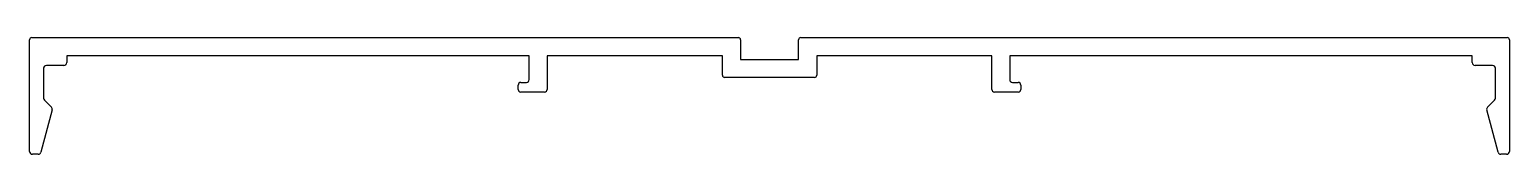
# Model space of a CAD drawing. Extents: x 2740 to 2944, y 1630 to 1647.
import ezdxf

# ---------------------------------------------------------------- set-up
doc = ezdxf.new("R2010")
doc.units = 0
doc.layers.get('0').update_dxf_attribs({"linetype": 'CONTINUOUS'})

msp = doc.modelspace()

# ---------------------------------------------------------------- linework, layer by layer
for p, q in [((2739.7, 1630.86), (2739.7, 1646.29)), ((2740, 1646.59), (2837.4, 1646.59)), ((2837.7, 1646.29), (2837.7, 1643.59)), ((2845.7, 1643.59), (2845.7, 1646.29)), ((2846, 1646.59), (2943.39, 1646.59)), ((2943.69, 1646.29), (2943.69, 1630.86)), ((2741.63, 1642.37), (2741.63, 1638.24)), ((2744.43, 1642.75), (2742.01, 1642.75)), ((2744.81, 1644.09), (2744.81, 1643.14)), ((2808.58, 1644.09), (2744.81, 1644.09)), ((2808.58, 1640.79), (2808.58, 1644.09)), ((2811.05, 1644.09), (2811.05, 1639.45)), ((2835.2, 1644.09), (2811.05, 1644.09)), ((2835.2, 1641.39), (2835.2, 1644.09)), ((2837.7, 1643.59), (2845.7, 1643.59)), ((2848.2, 1644.09), (2848.2, 1641.39)), ((2872.34, 1644.09), (2848.2, 1644.09)), ((2872.34, 1639.45), (2872.34, 1644.09)), ((2874.82, 1644.09), (2874.82, 1640.79)), ((2938.58, 1644.09), (2874.82, 1644.09)), ((2938.58, 1643.14), (2938.58, 1644.09)), ((2941.38, 1642.75), (2938.96, 1642.75)), ((2941.76, 1638.24), (2941.76, 1642.37)), ((2807.43, 1640.41), (2808.19, 1640.41)), ((2847.9, 1641.09), (2835.5, 1641.09)), ((2875.2, 1640.41), (2875.96, 1640.41)), ((2807.05, 1639.45), (2807.05, 1640.03)), ((2810.67, 1639.07), (2807.43, 1639.07)), ((2875.96, 1639.07), (2872.73, 1639.07)), ((2876.34, 1640.03), (2876.34, 1639.45)), ((2742.82, 1636.63), (2741.25, 1630.76)), ((2741.74, 1637.97), (2742.72, 1637)), ((2942.14, 1630.76), (2940.57, 1636.63)), ((2940.67, 1637), (2941.65, 1637.97)), ((2740.88, 1630.48), (2740.08, 1630.48)), ((2943.31, 1630.48), (2942.51, 1630.48))]:
    msp.add_line(p, q)
for centre, radius, start, end in [((2740, 1646.29), 0.3, 90, 180), ((2837.4, 1646.29), 0.3, 0, 90), ((2846, 1646.29), 0.3, 90, 180), ((2943.39, 1646.29), 0.3, 0, 90), ((2742.01, 1642.37), 0.382, 90, 180), ((2744.43, 1643.14), 0.382, 270, 0), ((2938.96, 1643.14), 0.382, 180, 270), ((2941.38, 1642.37), 0.382, 0, 90), ((2807.43, 1640.03), 0.382, 90, 180), ((2808.19, 1640.79), 0.382, 270, 360), ((2835.5, 1641.39), 0.3, 180, 270), ((2847.9, 1641.39), 0.3, 270, 0), ((2875.2, 1640.79), 0.382, 180, 270), ((2875.96, 1640.03), 0.382, 0, 90), ((2742.01, 1638.24), 0.382, 180, 225), ((2807.43, 1639.45), 0.382, 180, 270), ((2810.67, 1639.45), 0.382, 270, 360), ((2872.73, 1639.45), 0.382, 180, 270), ((2875.96, 1639.45), 0.382, 270, 360), ((2941.38, 1638.24), 0.382, 315, 360), ((2742.45, 1636.73), 0.382, 345, 45), ((2940.94, 1636.73), 0.382, 135, 195), ((2740.08, 1630.86), 0.382, 180, 270), ((2740.88, 1630.86), 0.382, 270, 345), ((2942.51, 1630.86), 0.382, 195, 270), ((2943.31, 1630.86), 0.382, 270, 0)]:
    msp.add_arc(centre, radius, start, end)

doc.saveas('drawing.dxf')
